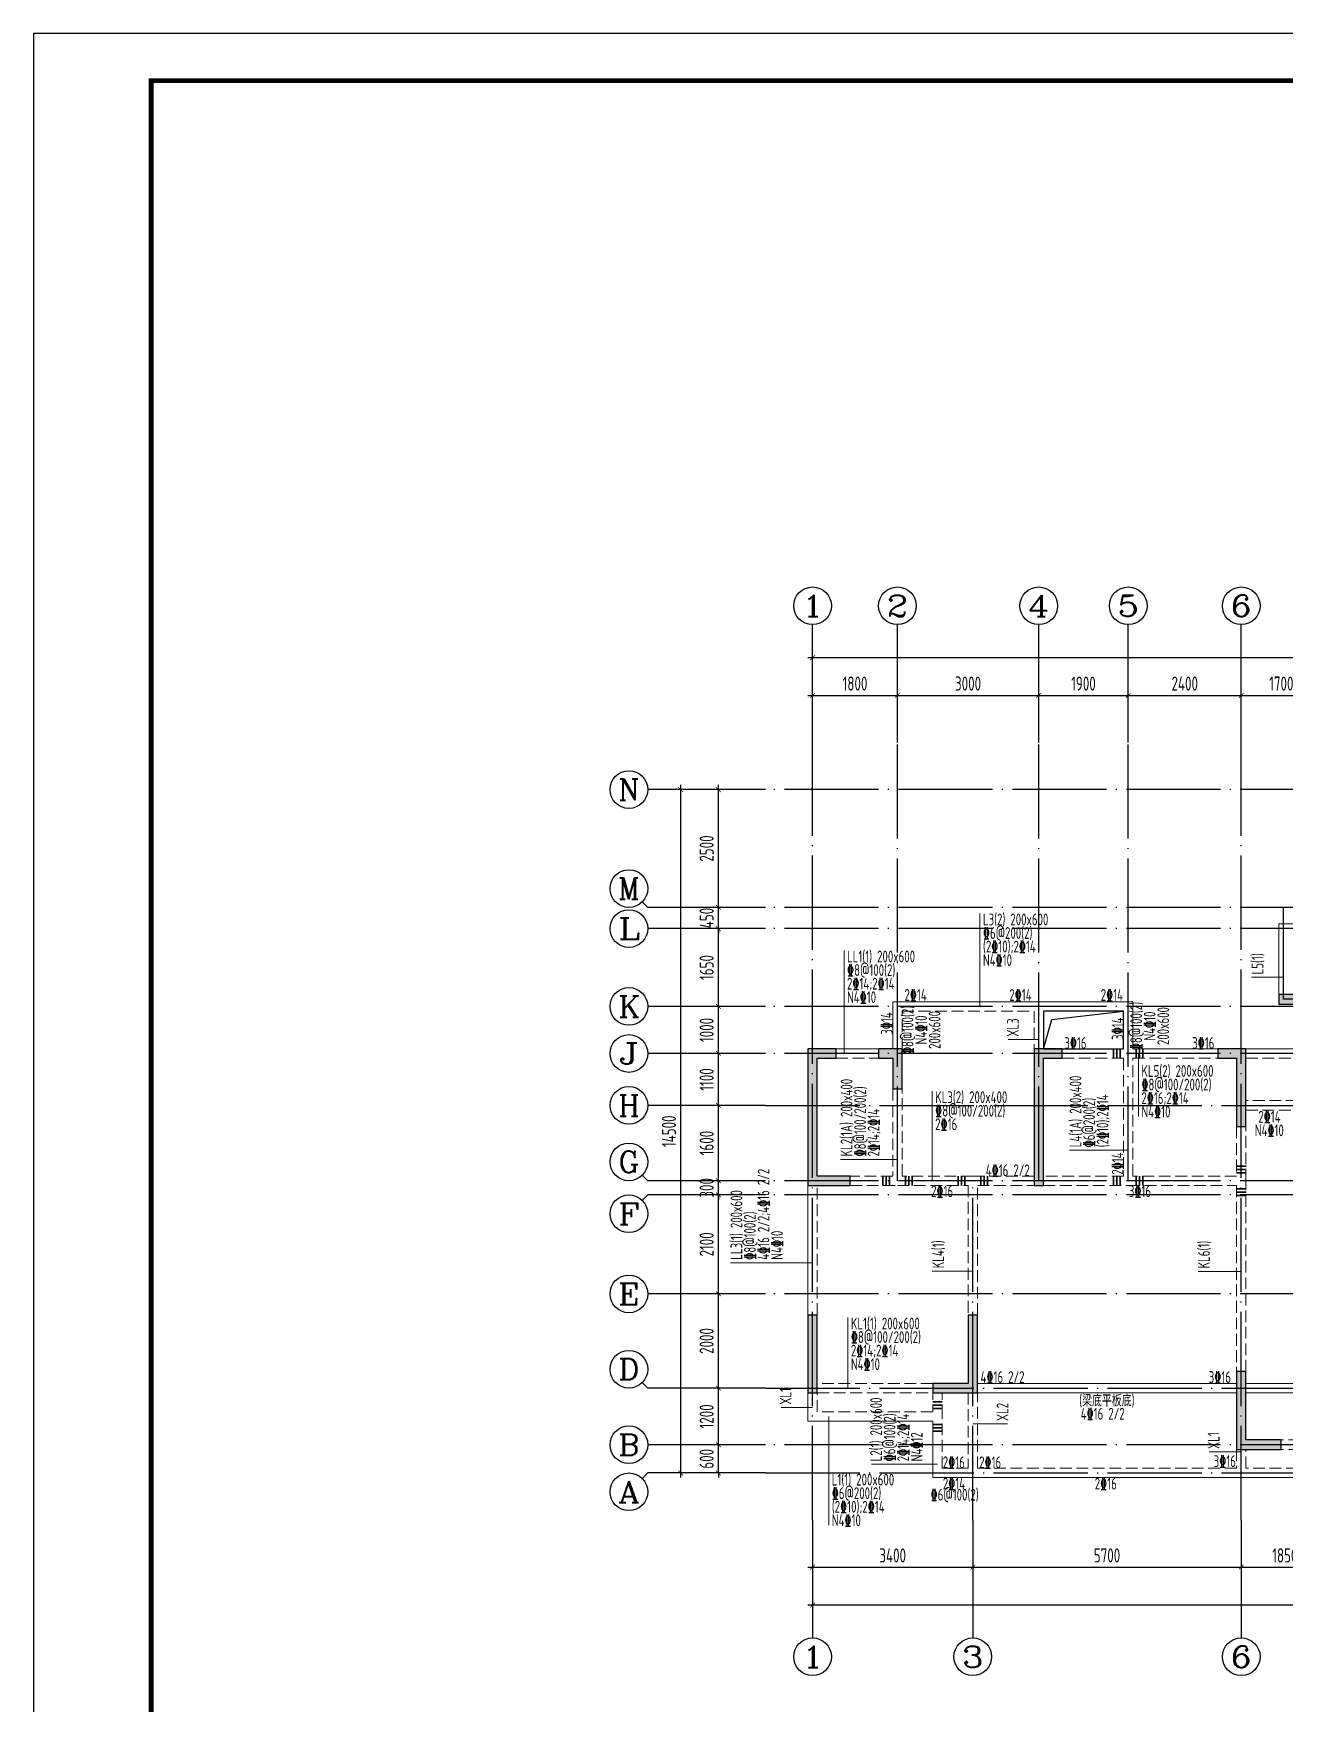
# Model space of a CAD drawing. Extents: x 826826 to 1642106, y -156213 to 399140.
# Drawn here: x 1385008 to 1411570, y -25304 to 10136 of the extents above; entities that cross this region are included whole.
import ezdxf
from ezdxf.enums import TextEntityAlignment as Align

# ---------------------------------------------------------------- set-up
doc = ezdxf.new("R2010")
doc.units = 0
doc.header["$LTSCALE"] = 1000
doc.linetypes.add('DASH', pattern=[0.35, 0.25, -0.1])
doc.linetypes.add('DOTE', pattern=[2.42, 2, -0.2, 0.02, -0.2])
doc.layers.get('0').update_dxf_attribs({"linetype": 'CONTINUOUS'})
doc.layers.get('DEFPOINTS').update_dxf_attribs({"linetype": 'CONTINUOUS'})
for name, color, linetype in [('-TK', 7, 'CONTINUOUS'), ('A-AXIS', 1, 'CONTINUOUS'), ('A-DOTE', 10, 'DOTE'), ('AXIS_TEXT', 4, 'CONTINUOUS'), ('S-D洞口', 4, 'CONTINUOUS'), ('S-L主梁线', 4, 'DASH'), ('S-L梁编号', 6, 'CONTINUOUS'), ('S-L梁配筋', 7, 'CONTINUOUS'), ('S-Q墙填充', 252, 'CONTINUOUS'), ('S-Q墙实线', 6, 'CONTINUOUS'), ('S-Y一般标注', 3, 'CONTINUOUS')]:
    doc.layers.add(name, color=color, linetype=linetype)
doc.layers.add('梁附加箍筋', color=1, linetype='CONTINUOUS', lineweight=35)
doc.styles.add('_TCH_AXIS', font='COMPLEX', dxfattribs={"bigfont": 'GBCBIG'})
doc.styles.add('COMPLEX', font='COMPLEX')
doc.styles.add('TSSD_DIMENSION', font='Tssdeng.shx', dxfattribs={"width": 0.7, "bigfont": 'tssdchn.shx'})
doc.styles.add('TSSD_REIN', font='tssdeng.shx', dxfattribs={"width": 0.7, "height": 300, "bigfont": 'tssdchn.shx'})
doc.dimstyles.new('TSSD_100_100$0', dxfattribs={"dimtxt": 300, "dimasz": 80, "dimexe": 100, "dimexo": 250, "dimgap": 100, "dimtad": 1, "dimdec": 0, "dimzin": 0, "dimdsep": 46, "dimtxsty": 'TSSD_DIMENSION', "dimblk": 'ARCHTICK', "dimcen": 0, "dimdle": 100, "dimclrd": 3, "dimclre": 3, "dimclrt": 7, "dimadec": 0, "dimazin": 0, "dimtfac": 1, "dimtdec": 0, "dimtix": 1, "dimtmove": 2, "dimatfit": 3, "dimldrblk": 'ARCHTICK', "dimfxl": 0, "dimtolj": 1, "dimtzin": 0, "dimarcsym": 0})

# ---------------------------------------------------------------- blocks, each defined once
blk = doc.blocks.new('_ArchTick')
at = {"color": 0, "linetype": 'ByBlock', "const_width": 0.15}
blk.add_lwpolyline([(-0.5, -0.5), (0.5, 0.5)], dxfattribs=at)
blk = doc.blocks.new('*D888')
at = {"layer": 'DEFPOINTS', "color": 0}
for p in [(2300, 4900), (3300, 4900), (3300, 4300)]:
    blk.add_point(p, dxfattribs=at)
at = {"layer": 'S-Y一般标注', "color": 0, "lineweight": -2}
for p, q in [((2300, 4900), (2300, 5000)), ((3050, 4900), (2200, 4900)), ((2300, 4300), (2300, 4900)), ((3050, 4300), (2200, 4300)), ((2300, 4300), (2300, 4200))]:
    blk.add_line(p, q, dxfattribs=at)
at = {"layer": 'S-Y一般标注', "color": 0, "lineweight": -2, "xscale": 100, "yscale": 100, "zscale": 100}
for p, rotation in [((2300, 4900), 270), ((2300, 4300), 90)]:
    blk.add_blockref('_ArchTick', p, dxfattribs=dict(at, rotation=rotation))
at = {"layer": 'S-Y一般标注', "color": 7, "insert": (2050, 4600), "char_height": 300, "attachment_point": 5, "rotation": 90, "style": 'TSSD_DIMENSION'}
blk.add_mtext('\\A1;600', dxfattribs=at)
blk = doc.blocks.new('*D889')
at = {"layer": 'DEFPOINTS', "color": 0}
for p in [(2300, 6100), (3300, 6100), (3300, 4900)]:
    blk.add_point(p, dxfattribs=at)
at = {"layer": 'S-Y一般标注', "color": 0, "lineweight": -2}
for p, q in [((3050, 6100), (2200, 6100)), ((2300, 4800), (2300, 6200)), ((3050, 4900), (2200, 4900))]:
    blk.add_line(p, q, dxfattribs=at)
at = {"layer": 'S-Y一般标注', "color": 0, "lineweight": -2, "xscale": 100, "yscale": 100, "zscale": 100}
for p, rotation in [((2300, 6100), 90), ((2300, 4900), 270)]:
    blk.add_blockref('_ArchTick', p, dxfattribs=dict(at, rotation=rotation))
at = {"layer": 'S-Y一般标注', "color": 7, "insert": (2050, 5500), "char_height": 300, "attachment_point": 5, "rotation": 90, "style": 'TSSD_DIMENSION'}
blk.add_mtext('\\A1;1200', dxfattribs=at)
blk = doc.blocks.new('*D890')
at = {"layer": 'DEFPOINTS', "color": 0}
for p in [(2300, 8100), (3300, 8100), (3300, 6100)]:
    blk.add_point(p, dxfattribs=at)
at = {"layer": 'S-Y一般标注', "color": 0, "lineweight": -2}
for p, q in [((2300, 6000), (2300, 8200)), ((3050, 8100), (2200, 8100)), ((3050, 6100), (2200, 6100))]:
    blk.add_line(p, q, dxfattribs=at)
at = {"layer": 'S-Y一般标注', "color": 0, "lineweight": -2, "xscale": 100, "yscale": 100, "zscale": 100}
for p, rotation in [((2300, 8100), 90), ((2300, 6100), 270)]:
    blk.add_blockref('_ArchTick', p, dxfattribs=dict(at, rotation=rotation))
at = {"layer": 'S-Y一般标注', "color": 7, "insert": (2050, 7100), "char_height": 300, "attachment_point": 5, "rotation": 90, "style": 'TSSD_DIMENSION'}
blk.add_mtext('\\A1;2000', dxfattribs=at)
blk = doc.blocks.new('*D891')
at = {"layer": 'DEFPOINTS', "color": 0}
for p in [(2300, 10200), (3300, 10200), (3300, 8100)]:
    blk.add_point(p, dxfattribs=at)
at = {"layer": 'S-Y一般标注', "color": 0, "lineweight": -2}
for p, q in [((2300, 8000), (2300, 10300)), ((3050, 10200), (2200, 10200)), ((3050, 8100), (2200, 8100))]:
    blk.add_line(p, q, dxfattribs=at)
at = {"layer": 'S-Y一般标注', "color": 0, "lineweight": -2, "xscale": 100, "yscale": 100, "zscale": 100}
for p, rotation in [((2300, 10200), 90), ((2300, 8100), 270)]:
    blk.add_blockref('_ArchTick', p, dxfattribs=dict(at, rotation=rotation))
at = {"layer": 'S-Y一般标注', "color": 7, "insert": (2050, 9150), "char_height": 300, "attachment_point": 5, "rotation": 90, "style": 'TSSD_DIMENSION'}
blk.add_mtext('\\A1;2100', dxfattribs=at)
blk = doc.blocks.new('*D892')
at = {"layer": 'DEFPOINTS', "color": 0}
for p in [(2300, 10500), (3300, 10500), (3300, 10200)]:
    blk.add_point(p, dxfattribs=at)
at = {"layer": 'S-Y一般标注', "color": 0, "lineweight": -2}
for p, q in [((3050, 10500), (2200, 10500)), ((2300, 10500), (2300, 10600)), ((2300, 10200), (2300, 10500)), ((3050, 10200), (2200, 10200)), ((2300, 10200), (2300, 10100))]:
    blk.add_line(p, q, dxfattribs=at)
at = {"layer": 'S-Y一般标注', "color": 0, "lineweight": -2, "xscale": 100, "yscale": 100, "zscale": 100}
for p, rotation in [((2300, 10500), 270), ((2300, 10200), 90)]:
    blk.add_blockref('_ArchTick', p, dxfattribs=dict(at, rotation=rotation))
at = {"layer": 'S-Y一般标注', "color": 7, "insert": (2050, 10350), "char_height": 300, "attachment_point": 5, "rotation": 90, "style": 'TSSD_DIMENSION'}
blk.add_mtext('\\A1;300', dxfattribs=at)
blk = doc.blocks.new('*D893')
at = {"layer": 'DEFPOINTS', "color": 0}
for p in [(2300, 12100), (3300, 12100), (3300, 10500)]:
    blk.add_point(p, dxfattribs=at)
at = {"layer": 'S-Y一般标注', "color": 0, "lineweight": -2}
for p, q in [((3050, 12100), (2200, 12100)), ((2300, 10400), (2300, 12200)), ((3050, 10500), (2200, 10500))]:
    blk.add_line(p, q, dxfattribs=at)
at = {"layer": 'S-Y一般标注', "color": 0, "lineweight": -2, "xscale": 100, "yscale": 100, "zscale": 100}
for p, rotation in [((2300, 12100), 90), ((2300, 10500), 270)]:
    blk.add_blockref('_ArchTick', p, dxfattribs=dict(at, rotation=rotation))
at = {"layer": 'S-Y一般标注', "color": 7, "insert": (2050, 11300), "char_height": 300, "attachment_point": 5, "rotation": 90, "style": 'TSSD_DIMENSION'}
blk.add_mtext('\\A1;1600', dxfattribs=at)
blk = doc.blocks.new('*D894')
at = {"layer": 'DEFPOINTS', "color": 0}
for p in [(2300, 13200), (3300, 13200), (3300, 12100)]:
    blk.add_point(p, dxfattribs=at)
at = {"layer": 'S-Y一般标注', "color": 0, "lineweight": -2}
for p, q in [((3050, 13200), (2200, 13200)), ((2300, 12000), (2300, 13300)), ((3050, 12100), (2200, 12100))]:
    blk.add_line(p, q, dxfattribs=at)
at = {"layer": 'S-Y一般标注', "color": 0, "lineweight": -2, "xscale": 100, "yscale": 100, "zscale": 100}
for p, rotation in [((2300, 13200), 90), ((2300, 12100), 270)]:
    blk.add_blockref('_ArchTick', p, dxfattribs=dict(at, rotation=rotation))
at = {"layer": 'S-Y一般标注', "color": 7, "insert": (2050, 12650), "char_height": 300, "attachment_point": 5, "rotation": 90, "style": 'TSSD_DIMENSION'}
blk.add_mtext('\\A1;1100', dxfattribs=at)
blk = doc.blocks.new('*D895')
at = {"layer": 'DEFPOINTS', "color": 0}
for p in [(2300, 14200), (3300, 14200), (3300, 13200)]:
    blk.add_point(p, dxfattribs=at)
at = {"layer": 'S-Y一般标注', "color": 0, "lineweight": -2}
for p, q in [((3050, 14200), (2200, 14200)), ((2300, 13100), (2300, 14300)), ((3050, 13200), (2200, 13200))]:
    blk.add_line(p, q, dxfattribs=at)
at = {"layer": 'S-Y一般标注', "color": 0, "lineweight": -2, "xscale": 100, "yscale": 100, "zscale": 100}
for p, rotation in [((2300, 14200), 90), ((2300, 13200), 270)]:
    blk.add_blockref('_ArchTick', p, dxfattribs=dict(at, rotation=rotation))
at = {"layer": 'S-Y一般标注', "color": 7, "insert": (2050, 13700), "char_height": 300, "attachment_point": 5, "rotation": 90, "style": 'TSSD_DIMENSION'}
blk.add_mtext('\\A1;1000', dxfattribs=at)
blk = doc.blocks.new('*D896')
at = {"layer": 'DEFPOINTS', "color": 0}
for p in [(2300, 15850), (3300, 15850), (3300, 14200)]:
    blk.add_point(p, dxfattribs=at)
at = {"layer": 'S-Y一般标注', "color": 0, "lineweight": -2}
for p, q in [((2300, 14100), (2300, 15950)), ((3050, 15850), (2200, 15850)), ((3050, 14200), (2200, 14200))]:
    blk.add_line(p, q, dxfattribs=at)
at = {"layer": 'S-Y一般标注', "color": 0, "lineweight": -2, "xscale": 100, "yscale": 100, "zscale": 100}
for p, rotation in [((2300, 15850), 90), ((2300, 14200), 270)]:
    blk.add_blockref('_ArchTick', p, dxfattribs=dict(at, rotation=rotation))
at = {"layer": 'S-Y一般标注', "color": 7, "insert": (2050, 15025), "char_height": 300, "attachment_point": 5, "rotation": 90, "style": 'TSSD_DIMENSION'}
blk.add_mtext('\\A1;1650', dxfattribs=at)
blk = doc.blocks.new('*D897')
at = {"layer": 'DEFPOINTS', "color": 0}
for p in [(2300, 16300), (3300, 16300), (3300, 15850)]:
    blk.add_point(p, dxfattribs=at)
at = {"layer": 'S-Y一般标注', "color": 0, "lineweight": -2}
for p, q in [((2300, 16300), (2300, 16400)), ((3050, 16300), (2200, 16300)), ((2300, 15850), (2300, 16300)), ((3050, 15850), (2200, 15850)), ((2300, 15850), (2300, 15750))]:
    blk.add_line(p, q, dxfattribs=at)
at = {"layer": 'S-Y一般标注', "color": 0, "lineweight": -2, "xscale": 100, "yscale": 100, "zscale": 100}
for p, rotation in [((2300, 16300), 270), ((2300, 15850), 90)]:
    blk.add_blockref('_ArchTick', p, dxfattribs=dict(at, rotation=rotation))
at = {"layer": 'S-Y一般标注', "color": 7, "insert": (2050, 16075), "char_height": 300, "attachment_point": 5, "rotation": 90, "style": 'TSSD_DIMENSION'}
blk.add_mtext('\\A1;450', dxfattribs=at)
blk = doc.blocks.new('*D898')
at = {"layer": 'DEFPOINTS', "color": 0}
for p in [(2300, 18800), (3300, 18800), (3300, 16300)]:
    blk.add_point(p, dxfattribs=at)
at = {"layer": 'S-Y一般标注', "color": 0, "lineweight": -2}
for p, q in [((3050, 18800), (2200, 18800)), ((2300, 16200), (2300, 18900)), ((3050, 16300), (2200, 16300))]:
    blk.add_line(p, q, dxfattribs=at)
at = {"layer": 'S-Y一般标注', "color": 0, "lineweight": -2, "xscale": 100, "yscale": 100, "zscale": 100}
for p, rotation in [((2300, 18800), 90), ((2300, 16300), 270)]:
    blk.add_blockref('_ArchTick', p, dxfattribs=dict(at, rotation=rotation))
at = {"layer": 'S-Y一般标注', "color": 7, "insert": (2050, 17550), "char_height": 300, "attachment_point": 5, "rotation": 90, "style": 'TSSD_DIMENSION'}
blk.add_mtext('\\A1;2500', dxfattribs=at)
blk = doc.blocks.new('*D899')
at = {"layer": 'DEFPOINTS', "color": 0}
for p in [(1500, 18800), (3300, 18800), (3300, 4300)]:
    blk.add_point(p, dxfattribs=at)
at = {"layer": 'S-Y一般标注', "color": 0, "lineweight": -2}
for p, q in [((3050, 18800), (1400, 18800)), ((1500, 4200), (1500, 18900)), ((3050, 4300), (1400, 4300))]:
    blk.add_line(p, q, dxfattribs=at)
at = {"layer": 'S-Y一般标注', "color": 0, "lineweight": -2, "xscale": 100, "yscale": 100, "zscale": 100}
for p, rotation in [((1500, 18800), 90), ((1500, 4300), 270)]:
    blk.add_blockref('_ArchTick', p, dxfattribs=dict(at, rotation=rotation))
at = {"layer": 'S-Y一般标注', "color": 7, "insert": (1250, 11550), "char_height": 300, "attachment_point": 5, "rotation": 90, "style": 'TSSD_DIMENSION'}
blk.add_mtext('\\A1;14500', dxfattribs=at)
blk = doc.blocks.new('*D900')
at = {"layer": 'DEFPOINTS', "color": 0}
for p in [(6100, 20800), (4300, 19800), (6100, 19800)]:
    blk.add_point(p, dxfattribs=at)
at = {"layer": 'S-Y一般标注', "color": 0, "lineweight": -2}
for p, q in [((4200, 20800), (6200, 20800)), ((4300, 20050), (4300, 20900)), ((6100, 20050), (6100, 20900))]:
    blk.add_line(p, q, dxfattribs=at)
at = {"layer": 'S-Y一般标注', "color": 0, "lineweight": -2, "xscale": 100, "yscale": 100, "zscale": 100, "rotation": 180}
blk.add_blockref('_ArchTick', (4300, 20800), dxfattribs=at)
at = {"layer": 'S-Y一般标注', "color": 0, "lineweight": -2, "xscale": 100, "yscale": 100, "zscale": 100}
blk.add_blockref('_ArchTick', (6100, 20800), dxfattribs=at)
at = {"layer": 'S-Y一般标注', "color": 7, "insert": (5200, 21050), "char_height": 300, "attachment_point": 5, "style": 'TSSD_DIMENSION'}
blk.add_mtext('\\A1;1800', dxfattribs=at)
blk = doc.blocks.new('*D901')
at = {"layer": 'DEFPOINTS', "color": 0}
for p in [(9100, 20800), (6100, 19800), (9100, 19800)]:
    blk.add_point(p, dxfattribs=at)
at = {"layer": 'S-Y一般标注', "color": 0, "lineweight": -2}
for p, q in [((6000, 20800), (9200, 20800)), ((6100, 20050), (6100, 20900)), ((9100, 20050), (9100, 20900))]:
    blk.add_line(p, q, dxfattribs=at)
at = {"layer": 'S-Y一般标注', "color": 0, "lineweight": -2, "xscale": 100, "yscale": 100, "zscale": 100, "rotation": 180}
blk.add_blockref('_ArchTick', (6100, 20800), dxfattribs=at)
at = {"layer": 'S-Y一般标注', "color": 0, "lineweight": -2, "xscale": 100, "yscale": 100, "zscale": 100}
blk.add_blockref('_ArchTick', (9100, 20800), dxfattribs=at)
at = {"layer": 'S-Y一般标注', "color": 7, "insert": (7600, 21050), "char_height": 300, "attachment_point": 5, "style": 'TSSD_DIMENSION'}
blk.add_mtext('\\A1;3000', dxfattribs=at)
blk = doc.blocks.new('*D902')
at = {"layer": 'DEFPOINTS', "color": 0}
for p in [(11000, 20800), (9100, 19800), (11000, 19800)]:
    blk.add_point(p, dxfattribs=at)
at = {"layer": 'S-Y一般标注', "color": 0, "lineweight": -2}
for p, q in [((9000, 20800), (11100, 20800)), ((9100, 20050), (9100, 20900)), ((11000, 20050), (11000, 20900))]:
    blk.add_line(p, q, dxfattribs=at)
at = {"layer": 'S-Y一般标注', "color": 0, "lineweight": -2, "xscale": 100, "yscale": 100, "zscale": 100, "rotation": 180}
blk.add_blockref('_ArchTick', (9100, 20800), dxfattribs=at)
at = {"layer": 'S-Y一般标注', "color": 0, "lineweight": -2, "xscale": 100, "yscale": 100, "zscale": 100}
blk.add_blockref('_ArchTick', (11000, 20800), dxfattribs=at)
at = {"layer": 'S-Y一般标注', "color": 7, "insert": (10050, 21050), "char_height": 300, "attachment_point": 5, "style": 'TSSD_DIMENSION'}
blk.add_mtext('\\A1;1900', dxfattribs=at)
blk = doc.blocks.new('*D903')
at = {"layer": 'DEFPOINTS', "color": 0}
for p in [(13400, 20800), (11000, 19800), (13400, 19800)]:
    blk.add_point(p, dxfattribs=at)
at = {"layer": 'S-Y一般标注', "color": 0, "lineweight": -2}
for p, q in [((10900, 20800), (13500, 20800)), ((11000, 20050), (11000, 20900)), ((13400, 20050), (13400, 20900))]:
    blk.add_line(p, q, dxfattribs=at)
at = {"layer": 'S-Y一般标注', "color": 0, "lineweight": -2, "xscale": 100, "yscale": 100, "zscale": 100, "rotation": 180}
blk.add_blockref('_ArchTick', (11000, 20800), dxfattribs=at)
at = {"layer": 'S-Y一般标注', "color": 0, "lineweight": -2, "xscale": 100, "yscale": 100, "zscale": 100}
blk.add_blockref('_ArchTick', (13400, 20800), dxfattribs=at)
at = {"layer": 'S-Y一般标注', "color": 7, "insert": (12200, 21050), "char_height": 300, "attachment_point": 5, "style": 'TSSD_DIMENSION'}
blk.add_mtext('\\A1;2400', dxfattribs=at)
blk = doc.blocks.new('*D904')
at = {"layer": 'DEFPOINTS', "color": 0}
for p in [(15100, 20800), (13400, 19800), (15100, 19800)]:
    blk.add_point(p, dxfattribs=at)
at = {"layer": 'S-Y一般标注', "color": 0, "lineweight": -2}
for p, q in [((13300, 20800), (15200, 20800)), ((13400, 20050), (13400, 20900)), ((15100, 20050), (15100, 20900))]:
    blk.add_line(p, q, dxfattribs=at)
at = {"layer": 'S-Y一般标注', "color": 0, "lineweight": -2, "xscale": 100, "yscale": 100, "zscale": 100, "rotation": 180}
blk.add_blockref('_ArchTick', (13400, 20800), dxfattribs=at)
at = {"layer": 'S-Y一般标注', "color": 0, "lineweight": -2, "xscale": 100, "yscale": 100, "zscale": 100}
blk.add_blockref('_ArchTick', (15100, 20800), dxfattribs=at)
at = {"layer": 'S-Y一般标注', "color": 7, "insert": (14250, 21050), "char_height": 300, "attachment_point": 5, "style": 'TSSD_DIMENSION'}
blk.add_mtext('\\A1;1700', dxfattribs=at)
blk = doc.blocks.new('*D911')
at = {"layer": 'DEFPOINTS', "color": 0}
for p in [(53100, 21600), (4300, 19800), (53100, 19800)]:
    blk.add_point(p, dxfattribs=at)
at = {"layer": 'S-Y一般标注', "color": 0, "lineweight": -2}
for p, q in [((4300, 20050), (4300, 21700)), ((53100, 20050), (53100, 21700)), ((4200, 21600), (53200, 21600))]:
    blk.add_line(p, q, dxfattribs=at)
at = {"layer": 'S-Y一般标注', "color": 0, "lineweight": -2, "xscale": 100, "yscale": 100, "zscale": 100, "rotation": 180}
blk.add_blockref('_ArchTick', (4300, 21600), dxfattribs=at)
at = {"layer": 'S-Y一般标注', "color": 0, "lineweight": -2, "xscale": 100, "yscale": 100, "zscale": 100}
blk.add_blockref('_ArchTick', (53100, 21600), dxfattribs=at)
at = {"layer": 'S-Y一般标注', "color": 7, "insert": (28700, 21850), "char_height": 300, "attachment_point": 5, "style": 'TSSD_DIMENSION'}
blk.add_mtext('\\A1;48800', dxfattribs=at)
blk = doc.blocks.new('*D912')
at = {"layer": 'DEFPOINTS', "color": 0}
for p in [(4300.000008, 3300.000008), (7700.000008, 3300.000008), (7700.000008, 2300.000008)]:
    blk.add_point(p, dxfattribs=at)
at = {"layer": 'S-Y一般标注', "color": 0, "lineweight": -2}
for p, q in [((4300.000008, 3050.000008), (4300.000008, 2200.000008)), ((7700.000008, 3050.000008), (7700.000008, 2200.000008)), ((4200.000008, 2300.000008), (7800.000008, 2300.000008))]:
    blk.add_line(p, q, dxfattribs=at)
at = {"layer": 'S-Y一般标注', "color": 0, "lineweight": -2, "xscale": 100, "yscale": 100, "zscale": 100, "rotation": 180}
blk.add_blockref('_ArchTick', (4300.000008, 2300.000008), dxfattribs=at)
at = {"layer": 'S-Y一般标注', "color": 0, "lineweight": -2, "xscale": 100, "yscale": 100, "zscale": 100}
blk.add_blockref('_ArchTick', (7700.000008, 2300.000008), dxfattribs=at)
at = {"layer": 'S-Y一般标注', "color": 7, "insert": (6000.000008, 2550.000008), "char_height": 300, "attachment_point": 5, "style": 'TSSD_DIMENSION'}
blk.add_mtext('\\A1;3400', dxfattribs=at)
blk = doc.blocks.new('*D913')
at = {"layer": 'DEFPOINTS', "color": 0}
for p in [(7700, 3300), (13400, 3300), (13400, 2300)]:
    blk.add_point(p, dxfattribs=at)
at = {"layer": 'S-Y一般标注', "color": 0, "lineweight": -2}
for p, q in [((7700, 3050), (7700, 2200)), ((13400, 3050), (13400, 2200)), ((7600, 2300), (13500, 2300))]:
    blk.add_line(p, q, dxfattribs=at)
at = {"layer": 'S-Y一般标注', "color": 0, "lineweight": -2, "xscale": 100, "yscale": 100, "zscale": 100, "rotation": 180}
blk.add_blockref('_ArchTick', (7700, 2300), dxfattribs=at)
at = {"layer": 'S-Y一般标注', "color": 0, "lineweight": -2, "xscale": 100, "yscale": 100, "zscale": 100}
blk.add_blockref('_ArchTick', (13400, 2300), dxfattribs=at)
at = {"layer": 'S-Y一般标注', "color": 7, "insert": (10550, 2550), "char_height": 300, "attachment_point": 5, "style": 'TSSD_DIMENSION'}
blk.add_mtext('\\A1;5700', dxfattribs=at)
blk = doc.blocks.new('*D918')
at = {"layer": 'DEFPOINTS', "color": 0}
for p in [(4300.000008, 3300.000008), (53100.000008, 3300.000008), (53100.000008, 1500.000008)]:
    blk.add_point(p, dxfattribs=at)
at = {"layer": 'S-Y一般标注', "color": 0, "lineweight": -2}
for p, q in [((4300.000008, 3050.000008), (4300.000008, 1400.000008)), ((53100.000008, 3050.000008), (53100.000008, 1400.000008)), ((4200.000008, 1500.000008), (53200.000008, 1500.000008))]:
    blk.add_line(p, q, dxfattribs=at)
at = {"layer": 'S-Y一般标注', "color": 0, "lineweight": -2, "xscale": 100, "yscale": 100, "zscale": 100, "rotation": 180}
blk.add_blockref('_ArchTick', (4300.000008, 1500.000008), dxfattribs=at)
at = {"layer": 'S-Y一般标注', "color": 0, "lineweight": -2, "xscale": 100, "yscale": 100, "zscale": 100}
blk.add_blockref('_ArchTick', (53100.000008, 1500.000008), dxfattribs=at)
at = {"layer": 'S-Y一般标注', "color": 7, "insert": (28700.000008, 1750.000008), "char_height": 300, "attachment_point": 5, "style": 'TSSD_DIMENSION'}
blk.add_mtext('\\A1;48800', dxfattribs=at)
blk = doc.blocks.new('_AXISO')
blk.add_circle((0, 0), 0.5)
at = {"layer": 'AXIS_TEXT', "style": 'COMPLEX', "width": 1.041667}
blk.add_attdef('A', text='', height=0.56, dxfattribs=at).set_placement((-0.25, -0.28), (0.25, -0.28), align=Align.FIT)
blk = doc.blocks.new('*D919')
at = {"layer": 'DEFPOINTS', "color": 0}
for p in [(13400, 3300), (15250, 3300), (15250, 2300)]:
    blk.add_point(p, dxfattribs=at)
at = {"layer": 'S-Y一般标注', "color": 0, "lineweight": -2}
for p, q in [((13400, 3050), (13400, 2200)), ((15250, 3050), (15250, 2200)), ((13300, 2300), (15350, 2300))]:
    blk.add_line(p, q, dxfattribs=at)
at = {"layer": 'S-Y一般标注', "color": 0, "lineweight": -2, "xscale": 100, "yscale": 100, "zscale": 100, "rotation": 180}
blk.add_blockref('_ArchTick', (13400, 2300), dxfattribs=at)
at = {"layer": 'S-Y一般标注', "color": 0, "lineweight": -2, "xscale": 100, "yscale": 100, "zscale": 100}
blk.add_blockref('_ArchTick', (15250, 2300), dxfattribs=at)
at = {"layer": 'S-Y一般标注', "color": 7, "insert": (14325, 2550), "char_height": 300, "attachment_point": 5, "style": 'TSSD_DIMENSION'}
blk.add_mtext('\\A1;1850', dxfattribs=at)
blk = doc.blocks.new('20210802.02294918')
at = {"layer": '梁附加箍筋', "lineweight": 35}
for p, q in [((-985193, -156931), (-985193, -156731)), ((-985123, -156931), (-985123, -156731)), ((-985053, -156931), (-985053, -156731)), ((-984713, -156931), (-984713, -156731)), ((-984643, -156931), (-984643, -156731)), ((-984573, -156931), (-984573, -156731)), ((-990093, -159631), (-990093, -159431)), ((-990023, -159631), (-990023, -159431)), ((-989953, -159631), (-989953, -159431)), ((-989613, -159631), (-989613, -159431)), ((-989543, -159631), (-989543, -159431)), ((-989473, -159631), (-989473, -159431)), ((-988493, -159631), (-988493, -159431)), ((-988423, -159631), (-988423, -159431)), ((-988353, -159631), (-988353, -159431)), ((-988013, -159631), (-988013, -159431)), ((-987943, -159631), (-987943, -159431)), ((-987873, -159631), (-987873, -159431)), ((-985193, -159631), (-985193, -159431)), ((-985123, -159631), (-985123, -159431)), ((-985053, -159631), (-985053, -159431)), ((-984713, -159631), (-984713, -159431)), ((-984643, -159631), (-984643, -159431)), ((-984573, -159631), (-984573, -159431)), ((-982383, -159221), (-982583, -159221)), ((-982383, -159291), (-982583, -159291)), ((-982383, -159361), (-982583, -159361)), ((-982383, -159701), (-982583, -159701)), ((-982383, -159771), (-982583, -159771)), ((-982383, -159841), (-982583, -159841)), ((-988834, -164221), (-989034, -164221)), ((-988834, -164291), (-989034, -164291)), ((-988834, -164361), (-989034, -164361)), ((-988834, -164701), (-989034, -164701)), ((-988834, -164771), (-989034, -164771)), ((-988834, -164841), (-989034, -164841))]:
    blk.add_line(p, q, dxfattribs=at)
blk = doc.blocks.new('20210809.19332126')
at = {"layer": 'S-Q墙填充'}
h = blk.add_hatch(color=252, dxfattribs=at)
h.dxf.hatch_style = 1
h.paths.add_polyline_path([(10799, 10250), (10000, 10250), (10000, 10050), (10799, 10050), (10799, 9000), (10799, 8000), (10600, 8000), (10399, 8000), (10399, 7800), (10600, 7800), (10999, 7800), (10999, 9000), (10999, 10150), (10999, 10450), (10799, 10450)])
h = blk.add_hatch(color=252, dxfattribs=at)
h.dxf.hatch_style = 1
h.paths.add_polyline_path([(200, 8900), (600, 8900), (600, 9100), (0, 9100), (0, 6200), (900, 6200), (900, 6400), (200, 6400)])
h = blk.add_hatch(color=252, dxfattribs=at)
h.dxf.hatch_style = 1
h.paths.add_polyline_path([(1800, 8900), (1800, 8250), (2000, 8250), (2000, 9100), (1500, 9100), (1500, 8900)])
h = blk.add_hatch(color=252, dxfattribs=at)
h.dxf.hatch_style = 1
h.paths.add_polyline_path([(4800, 9100), (4800, 6200), (5000, 6200), (5000, 8900), (5400, 8900), (5400, 9100)])
h = blk.add_hatch(color=252, dxfattribs=at)
h.dxf.hatch_style = 1
h.paths.add_polyline_path([(9100, 7900), (9100, 7450), (9300, 7450), (9300, 7900), (9300, 9100), (8700, 9100), (8700, 8900), (9100, 8900)])
h = blk.add_hatch(color=252, dxfattribs=at)
h.dxf.hatch_style = 1
h.paths.add_polyline_path([(200, 1800), (200, 3450), (0, 3450), (0, 1800)])
h = blk.add_hatch(color=252, dxfattribs=at)
h.dxf.hatch_style = 1
h.paths.add_polyline_path([(3600, 3450), (3400, 3450), (3400, 3450), (3400, 2000), (2750, 2000), (2650, 2000), (2650, 1800), (2650, 1800), (2750, 1800), (3600, 1800)])
h = blk.add_hatch(color=252, dxfattribs=at)
h.dxf.hatch_style = 1
h.paths.add_polyline_path([(9100, 600), (10050, 600), (10050, 800), (9300, 800), (9300, 2250), (9100, 2250)])
at = {"layer": 'S-L主梁线', "linetype": 'ByBlock', "lineweight": 18}
for p, q in [((10000, 11750), (10000, 10250)), ((10900, 11750), (10000, 11750)), ((4900, 10100), (1800, 10100)), ((1800, 10100), (1800, 9100)), ((6900, 10100), (4900, 10100)), ((6900, 9100), (6900, 10100)), ((1500, 9100), (600, 9100)), ((8700, 9100), (6900, 9100)), ((10799, 9100), (9300, 9100)), ((0, 6200), (0, 3450)), ((0, 1900), (0, 1200)), ((3600, 2000), (9100, 2000)), ((3600, 1800), (9100, 1800)), ((9300, 2000), (12200, 2000)), ((9300, 1800), (12200, 1800)), ((0, 1200), (2650, 1200)), ((2650, 1200), (2650, 0)), ((2650, 0), (3500, 0)), ((3500, 0), (9200, 0)), ((9200, 0), (15400, 0))]:
    blk.add_line(p, q, dxfattribs=at)
at = {"layer": 'S-L主梁线', "linetype": 'DASH', "lineweight": 18}
for p, q in [((2000, 9900), (4800, 9900)), ((2000, 9100), (2000, 9900)), ((4800, 9900), (4800, 9100)), ((5000, 9100), (5000, 9900)), ((5000, 9900), (6700, 9900)), ((6700, 9900), (6700, 9100)), ((600, 8900), (1500, 8900)), ((6700, 9100), (5400, 9100)), ((5400, 8900), (6700, 8900)), ((6700, 8900), (6700, 6400)), ((6900, 8900), (8700, 8900)), ((6900, 6400), (6900, 8900)), ((9300, 8900), (10799, 8900)), ((1800, 8250), (1800, 6400)), ((2000, 6400), (2000, 8250)), ((10399, 8000), (9300, 8000)), ((9300, 7800), (10399, 7800)), ((9100, 7450), (9100, 6400)), ((9300, 6300), (9300, 7450)), ((1800, 6400), (900, 6400)), ((3500, 6400), (2000, 6400)), ((4800, 6400), (3500, 6400)), ((6700, 6400), (5000, 6400)), ((9100, 6400), (6900, 6400)), ((200, 3450), (200, 6200)), ((900, 6200), (1900, 6200)), ((1900, 6200), (3400, 6200)), ((3400, 6200), (3400, 3450)), ((3600, 3450), (3600, 6200)), ((3600, 6200), (4800, 6200)), ((5000, 6200), (6800, 6200)), ((6800, 6200), (9100, 6200)), ((9100, 6200), (9100, 2250)), ((9300, 2250), (9300, 6300)), ((2650, 2000), (200, 2000)), ((200, 1800), (2650, 1800)), ((200, 1400), (200, 1800)), ((2650, 1900), (2650, 1400)), ((2850, 1300), (2850, 1800)), ((3400, 1800), (3400, 200)), ((3600, 200), (3600, 1800)), ((2650, 1400), (200, 1400)), ((2850, 200), (2850, 1300)), ((12200, 800), (9850, 800)), ((9100, 600), (9100, 200)), ((9300, 200), (9300, 600)), ((9850, 600), (12300, 600)), ((3400, 200), (2850, 200)), ((9100, 200), (3600, 200)), ((15300, 200), (9300, 200))]:
    blk.add_line(p, q, dxfattribs=at)
at = {"layer": 'S-Q墙实线'}
for points in [[(10799, 10250), (10000, 10250), (10000, 10050), (10799, 10050), (10799, 9000), (10799, 8000), (10600, 8000), (10399, 8000), (10399, 7800), (10600, 7800), (10999, 7800), (10999, 9000), (10999, 10150), (10999, 10450), (10799, 10450), (10799, 10250)], [(1800, 8900), (1800, 8250), (2000, 8250), (2000, 9100), (1500, 9100), (1500, 8900), (1800, 8900)]]:
    blk.add_lwpolyline(points, dxfattribs=at)
for points in [[(200, 8900), (600, 8900), (600, 9100), (0, 9100), (0, 6200), (900, 6200), (900, 6400), (200, 6400)], [(4800, 9100), (4800, 6200), (5000, 6200), (5000, 8900), (5400, 8900), (5400, 9100)], [(9100, 7900), (9100, 7450), (9300, 7450), (9300, 7900), (9300, 9100), (8700, 9100), (8700, 8900), (9100, 8900)], [(200, 1800), (200, 3450), (0, 3450), (0, 1800)], [(2650, 1800), (3600, 1800), (3600, 3450), (3400, 3450), (3400, 2000), (2650, 2000), (2650, 2000), (2650, 1800)], [(9100, 600), (10050, 600), (10050, 800), (9300, 800), (9300, 2250), (9100, 2250)]]:
    blk.add_lwpolyline(points, close=True, dxfattribs=at)
blk = doc.blocks.new('A1')
blk.add_lwpolyline([(0, 59400), (0, 0), (84100, 0), (84100, 59400)], close=True)
at = {"const_width": 100}
blk.add_lwpolyline([(2500, 58400), (2500, 1000), (83100, 1000), (83100, 58400)], close=True, dxfattribs=at)
blk = doc.blocks.new('20210801.08533475')
at = {"layer": 'A-AXIS'}
for p, q in [((4300, 19800), (4300, 22300)), ((6100, 19800), (6100, 22300)), ((9100, 19800), (9100, 22300)), ((11000, 19800), (11000, 22300)), ((13400, 19800), (13400, 22300)), ((3300, 18800), (800, 18800)), ((682.8, 16417.2), (800, 16300)), ((3300, 16300), (800, 16300)), ((3300, 15850), (800, 15850)), ((3300, 14200), (800, 14200)), ((3300, 13200), (800, 13200)), ((3300, 12100), (800, 12100)), ((682.8, 10617.2), (800, 10500)), ((3300, 10500), (800, 10500)), ((682.8, 10082.8), (800, 10200)), ((3300, 10200), (800, 10200)), ((3300, 8100), (800, 8100)), ((682.8, 6217.2), (800, 6100)), ((3300, 6100), (800, 6100)), ((3300, 4900), (800, 4900)), ((682.8, 4182.8), (800, 4300)), ((3300, 4300), (800, 4300)), ((4300, 3300), (4300, 800)), ((7700, 3300), (7700, 800)), ((13400, 3300), (13400, 800))]:
    blk.add_line(p, q, dxfattribs=at)
at = {"layer": 'A-DOTE'}
for p, q in [((4300, 3300), (4300, 19800)), ((6100, 10500), (6100, 19800)), ((9100, 10500), (9100, 19800)), ((11000, 10500), (11000, 19800)), ((13400, 3300), (13400, 19800)), ((54100, 18800), (3300, 18800)), ((54100, 16300), (3300, 16300)), ((14300, 14350), (14300, 16300)), ((54100, 15850), (3300, 15850)), ((54100, 14200), (3300, 14200)), ((15100, 14350), (14300, 14350)), ((54100, 13200), (3300, 13200)), ((3300, 12100), (54100, 12100)), ((54100, 10500), (3300, 10500)), ((7700, 3300), (7700, 10500)), ((54100, 10200), (3300, 10200)), ((54100, 8100), (3300, 8100)), ((3300, 6100), (54100, 6100)), ((54100, 4900), (3300, 4900)), ((3300, 4300), (54100, 4300))]:
    blk.add_line(p, q, dxfattribs=at)
at = {"layer": 'A-AXIS'}
ref = blk.add_blockref('_AXISO', (4300, 22700), dxfattribs=dict(at, xscale=800, yscale=800, zscale=800))
ref.add_attrib('A', '1', dxfattribs={"layer": 'AXIS_TEXT', "height": 452.5, "style": '_TCH_AXIS', "width": 2.333333}).set_placement((4073.7, 22473.7), (4526.3, 22473.7), align=Align.FIT)
ref = blk.add_blockref('_AXISO', (6100, 22700), dxfattribs=dict(at, xscale=800, yscale=800, zscale=800))
ref.add_attrib('A', '2', dxfattribs={"layer": 'AXIS_TEXT', "height": 452.5, "style": '_TCH_AXIS', "width": 1.5}).set_placement((5873.7, 22473.7), (6326.3, 22473.7), align=Align.FIT)
ref = blk.add_blockref('_AXISO', (9100, 22700), dxfattribs=dict(at, xscale=800, yscale=800, zscale=800))
ref.add_attrib('A', '4', dxfattribs={"layer": 'AXIS_TEXT', "height": 452.5, "style": '_TCH_AXIS', "width": 1.3125}).set_placement((8873.7, 22473.7), (9326.3, 22473.7), align=Align.FIT)
ref = blk.add_blockref('_AXISO', (11000, 22700), dxfattribs=dict(at, xscale=800, yscale=800, zscale=800))
ref.add_attrib('A', '5', dxfattribs={"layer": 'AXIS_TEXT', "height": 452.5, "style": '_TCH_AXIS', "width": 1.5}).set_placement((10773.7, 22473.7), (11226.3, 22473.7), align=Align.FIT)
ref = blk.add_blockref('_AXISO', (13400, 22700), dxfattribs=dict(at, xscale=800, yscale=800, zscale=800))
ref.add_attrib('A', '6', dxfattribs={"layer": 'AXIS_TEXT', "height": 452.5, "style": '_TCH_AXIS', "width": 1.5}).set_placement((13173.7, 22473.7), (13626.3, 22473.7), align=Align.FIT)
ref = blk.add_blockref('_AXISO', (400, 18800), dxfattribs=dict(at, xscale=800, yscale=800, zscale=800))
ref.add_attrib('A', 'N', dxfattribs={"layer": 'AXIS_TEXT', "height": 452.5, "style": '_TCH_AXIS', "width": 1.105263}).set_placement((173.7, 18573.7), (626.3, 18573.7), align=Align.FIT)
ref = blk.add_blockref('_AXISO', (400, 16700), dxfattribs=dict(at, xscale=800, yscale=800, zscale=800))
ref.add_attrib('A', 'M', dxfattribs={"layer": 'AXIS_TEXT', "height": 452.5, "style": '_TCH_AXIS'}).set_placement((173.7, 16473.7), (626.3, 16473.7), align=Align.FIT)
ref = blk.add_blockref('_AXISO', (400, 15850), dxfattribs=dict(at, xscale=800, yscale=800, zscale=800))
ref.add_attrib('A', 'L', dxfattribs={"layer": 'AXIS_TEXT', "height": 452.5, "style": '_TCH_AXIS', "width": 1.4}).set_placement((173.7, 15623.7), (626.3, 15623.7), align=Align.FIT)
ref = blk.add_blockref('_AXISO', (400, 14200), dxfattribs=dict(at, xscale=800, yscale=800, zscale=800))
ref.add_attrib('A', 'K', dxfattribs={"layer": 'AXIS_TEXT', "height": 452.5, "style": '_TCH_AXIS', "width": 1.105263}).set_placement((173.7, 13973.7), (626.3, 13973.7), align=Align.FIT)
ref = blk.add_blockref('_AXISO', (400, 13200), dxfattribs=dict(at, xscale=800, yscale=800, zscale=800))
ref.add_attrib('A', 'J', dxfattribs={"layer": 'AXIS_TEXT', "height": 452.5, "style": '_TCH_AXIS', "width": 1.909091}).set_placement((173.7, 12973.7), (626.3, 12973.7), align=Align.FIT)
ref = blk.add_blockref('_AXISO', (400, 12100), dxfattribs=dict(at, xscale=800, yscale=800, zscale=800))
ref.add_attrib('A', 'H', dxfattribs={"layer": 'AXIS_TEXT', "height": 452.5, "style": '_TCH_AXIS', "width": 1.05}).set_placement((173.7, 11873.7), (626.3, 11873.7), align=Align.FIT)
ref = blk.add_blockref('_AXISO', (400, 10900), dxfattribs=dict(at, xscale=800, yscale=800, zscale=800))
ref.add_attrib('A', 'G', dxfattribs={"layer": 'AXIS_TEXT', "height": 452.5, "style": '_TCH_AXIS', "width": 1.166667}).set_placement((173.7, 10673.7), (626.3, 10673.7), align=Align.FIT)
ref = blk.add_blockref('_AXISO', (400, 9800), dxfattribs=dict(at, xscale=800, yscale=800, zscale=800))
ref.add_attrib('A', 'F', dxfattribs={"layer": 'AXIS_TEXT', "height": 452.5, "style": '_TCH_AXIS', "width": 1.3125}).set_placement((173.7, 9573.7), (626.3, 9573.7), align=Align.FIT)
ref = blk.add_blockref('_AXISO', (400, 8100), dxfattribs=dict(at, xscale=800, yscale=800, zscale=800))
ref.add_attrib('A', 'E', dxfattribs={"layer": 'AXIS_TEXT', "height": 452.5, "style": '_TCH_AXIS', "width": 1.3125}).set_placement((173.7, 7873.7), (626.3, 7873.7), align=Align.FIT)
ref = blk.add_blockref('_AXISO', (400, 6500), dxfattribs=dict(at, xscale=800, yscale=800, zscale=800))
ref.add_attrib('A', 'D', dxfattribs={"layer": 'AXIS_TEXT', "height": 452.5, "style": '_TCH_AXIS', "width": 1.235294}).set_placement((173.7, 6273.7), (626.3, 6273.7), align=Align.FIT)
ref = blk.add_blockref('_AXISO', (400, 4900), dxfattribs=dict(at, xscale=800, yscale=800, zscale=800))
ref.add_attrib('A', 'B', dxfattribs={"layer": 'AXIS_TEXT', "height": 452.5, "style": '_TCH_AXIS', "width": 1.235294}).set_placement((173.7, 4673.7), (626.3, 4673.7), align=Align.FIT)
ref = blk.add_blockref('_AXISO', (400, 3900), dxfattribs=dict(at, xscale=800, yscale=800, zscale=800))
ref.add_attrib('A', 'A', dxfattribs={"layer": 'AXIS_TEXT', "height": 452.5, "style": '_TCH_AXIS', "width": 1.166667}).set_placement((173.7, 3673.7), (626.3, 3673.7), align=Align.FIT)
ref = blk.add_blockref('_AXISO', (4300, 400), dxfattribs=dict(at, xscale=800, yscale=800, zscale=800))
ref.add_attrib('A', '1', dxfattribs={"layer": 'AXIS_TEXT', "height": 452.5, "style": '_TCH_AXIS', "width": 2.333333}).set_placement((4073.7, 173.7), (4526.3, 173.7), align=Align.FIT)
ref = blk.add_blockref('_AXISO', (7700, 400), dxfattribs=dict(at, xscale=800, yscale=800, zscale=800))
ref.add_attrib('A', '3', dxfattribs={"layer": 'AXIS_TEXT', "height": 452.5, "style": '_TCH_AXIS', "width": 1.5}).set_placement((7473.7, 173.7), (7926.3, 173.7), align=Align.FIT)
ref = blk.add_blockref('_AXISO', (13400, 400), dxfattribs=dict(at, xscale=800, yscale=800, zscale=800))
ref.add_attrib('A', '6', dxfattribs={"layer": 'AXIS_TEXT', "height": 452.5, "style": '_TCH_AXIS', "width": 1.5}).set_placement((13173.7, 173.7), (13626.3, 173.7), align=Align.FIT)
at = {"layer": 'S-Y一般标注'}
for p1, p2, distance, picture, middle in [((4300, 19800), (53100, 19800), 1800, '*D911', (28700, 21850)), ((4300, 19800), (6100, 19800), 1000, '*D900', (5200, 21050)), ((6100, 19800), (9100, 19800), 1000, '*D901', (7600, 21050)), ((9100, 19800), (11000, 19800), 1000, '*D902', (10050, 21050)), ((11000, 19800), (13400, 19800), 1000, '*D903', (12200, 21050)), ((13400, 19800), (15100, 19800), 1000, '*D904', (14250, 21050)), ((3300, 4300), (3300, 18800), 1800, '*D899', (1250, 11550)), ((3300, 16300), (3300, 18800), 1000, '*D898', (2050, 17550)), ((3300, 15850), (3300, 16300), 1000, '*D897', (2050, 16075)), ((3300, 14200), (3300, 15850), 1000, '*D896', (2050, 15025)), ((3300, 13200), (3300, 14200), 1000, '*D895', (2050, 13700)), ((3300, 12100), (3300, 13200), 1000, '*D894', (2050, 12650)), ((3300, 10500), (3300, 12100), 1000, '*D893', (2050, 11300)), ((3300, 10200), (3300, 10500), 1000, '*D892', (2050, 10350)), ((3300, 8100), (3300, 10200), 1000, '*D891', (2050, 9150)), ((3300, 6100), (3300, 8100), 1000, '*D890', (2050, 7100)), ((3300, 4900), (3300, 6100), 1000, '*D889', (2050, 5500)), ((3300, 4300), (3300, 4900), 1000, '*D888', (2050, 4600)), ((4300, 3300), (7700, 3300), -1000, '*D912', (6000, 2550)), ((4300, 3300), (53100, 3300), -1800, '*D918', (28700, 1750)), ((7700, 3300), (13400, 3300), -1000, '*D913', (10550, 2550)), ((13400, 3300), (15250, 3300), -1000, '*D919', (14325, 2550))]:
    dim = blk.add_aligned_dim(p1=p1, p2=p2, distance=distance, dimstyle='TSSD_100_100$0', override={"dimasz": 100, "dimclrd": 0, "dimclre": 0}, dxfattribs=at)
    dim.commit()
    dim.dimension.update_dxf_attribs({"geometry": picture, "text_midpoint": middle})

msp = doc.modelspace()

# ---------------------------------------------------------------- linework, layer by layer
at = {"layer": 'S-D洞口', "color": 5}
msp.add_lwpolyline([(1406450.35, -11409.85), (1408150.35, -11409.85), (1408150.35, -10609.63), (1406450.35, -10609.63), (1406450.35, -11409.85), (1406631.72, -10791), (1408150.35, -10609.63)], dxfattribs=at)
at = {"layer": 'S-L梁编号', "lineweight": 18}
for p, q in [((1405103.79, -10509.63), (1405103.79, -8540.11)), ((1402218.68, -11509.85), (1402218.68, -9327.14)), ((1411550.36, -9892.51), (1410869.34, -9892.51)), ((1406350.35, -11214.42), (1405704.66, -11214.42)), ((1408468.25, -11509.85), (1408468.25, -12848.81)), ((1404089.78, -14209.85), (1404089.78, -12311.05)), ((1403350.36, -13756.25), (1402145.24, -13756.25)), ((1408250.35, -13562.35), (1407006.31, -13562.35)), ((1401550.36, -15948.96), (1399807.12, -15948.96)), ((1404950.36, -16129.35), (1404090.02, -16129.35)), ((1410650.35, -16132.75), (1409732.99, -16132.75)), ((1402300.27, -18609.85), (1402300.27, -17113.55)), ((1401550.35, -19022.39), (1400880.35, -19022.39)), ((1401895.05, -19215.05), (1401895.05, -21519.59)), ((1404950.36, -19370.98), (1405687.48, -19370.98)), ((1410650.36, -19961.67), (1409968.23, -19961.67)), ((1404200.28, -20226.16), (1402801.43, -20226.16))]:
    msp.add_line(p, q, dxfattribs=at)

# ---------------------------------------------------------------- block references
at = {"layer": '-TK'}
msp.add_blockref('A1', (1385008.06, -49264.08), dxfattribs=at)
at = {"layer": 'S-Q墙填充'}
msp.add_blockref('20210809.19332126', (1401450.35, -20509.85), dxfattribs=at)
at = {"layer": 'S-Y一般标注'}
msp.add_blockref('20210801.08533475', (1397250.35, -24709.85), dxfattribs=at)
at = {"layer": '梁附加箍筋'}
msp.add_blockref('20210802.02294918', (2393133.79, 145321.16), dxfattribs=at)

# ---------------------------------------------------------------- texts
at = {"layer": 'S-L梁编号', "color": 6, "style": 'TSSD_REIN', "width": 0.7}
for s, p in [('L3(2) 200x600', (1405166.29, -8790.11)), ('LL1(1) 200x600', (1402281.18, -9577.14)), ('KL5(2) 200x600', (1408530.75, -12005.54)), ('KL3(2) 200x400', (1404152.28, -12561.05)), ('KL1(1) 200x600', (1402362.77, -17363.55)), ('L1(1) 200x600', (1401957.55, -20676.32))]:
    msp.add_text(s, height=250, dxfattribs=at).set_placement(p)
for s, p in [('L5(1)', (1411119.34, -9830.01)), ('XL3', (1405925.81, -11151.92)), ('L4(1A) 200x400', (1407256.31, -13499.85)), ('KL2(1A) 200x400', (1402395.24, -13693.75)), ('LL3(1) 200x600', (1400057.12, -15886.46)), ('KL4(1)', (1404340.02, -16066.85)), ('KL6(1)', (1409982.99, -16070.25)), ('XL1', (1401101.5, -18959.89)), ('L2(1) 200x600', (1403022.58, -20163.66)), ('XL2', (1405706.71, -19308.48)), ('XL1', (1410189.38, -19899.17))]:
    msp.add_text(s, height=250, rotation=90, dxfattribs=at).set_placement(p)
at = {"layer": 'S-L梁配筋', "color": 7, "style": 'TSSD_REIN', "width": 0.7}
for s, p in [('%%1326@200(2)', (1405166.29, -9077.61)), ('(2%%13210);2%%13214', (1405166.29, -9365.11)), ('N4%%13210', (1405166.29, -9652.61)), ('2%%13214;2%%13214', (1402281.18, -10152.14)), ('%%1328@100(2)', (1402281.18, -9864.64)), ('N4%%13210', (1402281.18, -10439.64)), ('2%%13214', (1403500.35, -10392.19)), ('%%1328@100/200(2)', (1408530.75, -12293.04)), ('2%%13216;2%%13214', (1408530.75, -12580.54)), ('%%1328@100/200(2)', (1404152.28, -12848.55)), ('N4%%13210', (1408530.75, -12868.04)), ('2%%13214', (1411012.85, -12976.84)), ('2%%13216', (1404152.28, -13136.05)), ('N4%%13210', (1410936.78, -13264.34)), ('%%1328@100/200(2)', (1402362.77, -17651.05)), ('2%%13214;2%%13214', (1402362.77, -17938.55)), ('N4%%13210', (1402362.77, -18226.05)), ('4%%13216 2/2', (1405115.75, -18499.95)), ('3%%13216', (1409960.03, -18499.95)), ('(梁底平板底)', (1407210.18, -19000.26)), ('4%%13216 2/2', (1407241.56, -19278.84)), ('2%%13216', (1404314.37, -20308.58)), ('2%%13216', (1405085.31, -20308.58)), ('%%1326@200(2)', (1401957.55, -20963.82)), ('(2%%13210);2%%13214', (1401957.55, -21251.32)), ('N4%%13210', (1401957.55, -21538.82))]:
    msp.add_text(s, height=250, dxfattribs=at).set_placement(p)
for s, p in [('2%%13214', (1406200.36, -10392.19)), ('3%%13216', (1410536.68, -20284.67))]:
    msp.add_text(s, height=250, dxfattribs=at).set_placement(p, align=Align.RIGHT)
for s, p in [('2%%13214', (1407903.84, -10392.19)), ('3%%13216', (1407129.89, -11411.9)), ('3%%13216', (1409844.42, -11411.9)), ('2%%13216', (1404300.35, -14556.56))]:
    msp.add_text(s, height=250, dxfattribs=at).set_placement(p, align=Align.CENTER)
for s, p in [('%%1328@100(2)', (1403766.05, -11009.74)), ('200x600', (1404341.05, -11009.74)), ('%%1328@100(2)', (1408619.04, -10927.43)), ('N4%%13210', (1408906.54, -10927.43)), ('200x600', (1409194.04, -10927.43)), ('N4%%13210', (1404053.55, -11009.74))]:
    msp.add_text(s, height=250, rotation=90, dxfattribs=at).set_placement(p, align=Align.BOTTOM_CENTER)
for s, rotation, p in [('3%%13214', 90, (1403249.87, -10872.35)), ('3%%13214', 90, (1408151.28, -10984.41)), ('2%%13214', 90, (1408151.28, -13845.74)), ('4%%13216 2/2', 359.999915, (1405693.43, -14113.45)), ('3%%13216', 359.999915, (1408500.35, -14556.57))]:
    msp.add_text(s, height=250, rotation=rotation, dxfattribs=at).set_placement(p, align=Align.CENTER)
for s, p in [('%%1328@100/200(2)', (1402682.74, -13693.75)), ('(2%%13210);2%%13214', (1407831.31, -13499.85)), ('2%%13214;2%%13214', (1402970.24, -13693.75)), ('%%1326@200(2)', (1407543.81, -13499.85)), ('N4%%13210', (1400919.62, -15886.46)), ('%%1326@100(2)', (1403310.08, -20163.66)), ('2%%13214;2%%13214', (1403597.58, -20163.66)), ('N4%%13212', (1403885.08, -20163.66))]:
    msp.add_text(s, height=250, rotation=90, dxfattribs=at).set_placement(p)
at = {"layer": 'S-L梁配筋', "color": 1, "style": 'TSSD_REIN', "width": 0.7}
for s, p in [('4%%13216 2/2;4%%13216 2/2', (1400632.12, -15886.46)), ('%%1328@100(2)', (1400344.62, -15886.46))]:
    msp.add_text(s, height=250, rotation=90, dxfattribs=at).set_placement(p)
for s, p in [('2%%13214', (1404314.37, -20760.9)), ('2%%13216', (1407539.9, -20760.9)), ('%%1326@100(2)', (1404056.19, -20995.97))]:
    msp.add_text(s, height=250, dxfattribs=at).set_placement(p)

doc.saveas('drawing.dxf')
